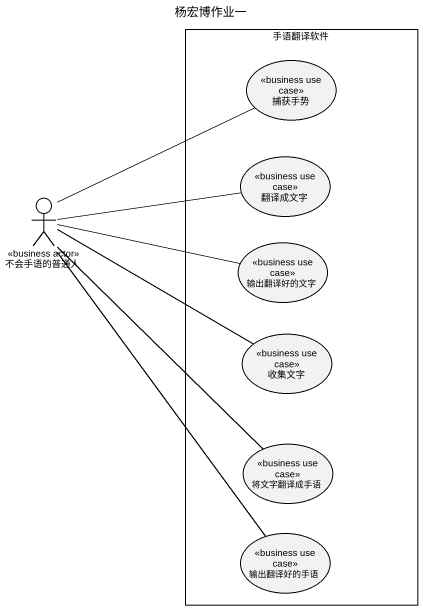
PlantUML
@startuml
title 杨宏博作业一
rectangle 手语翻译软件 {
  usecase 捕获手势 <<business use case>>
  usecase 翻译成文字 <<business use case>>
  usecase 输出翻译好的文字 <<business use case>>
  usecase 收集文字 <<business use case>>
  usecase 将文字翻译成手语 <<business use case>>
  usecase 输出翻译好的手语 <<business use case>>
}
actor 不会手语的普通人 <<business actor>>
不会手语的普通人 -right- 捕获手势
不会手语的普通人 -right- 翻译成文字
不会手语的普通人 -right- 输出翻译好的文字
不会手语的普通人 -right- 收集文字
不会手语的普通人 -- 将文字翻译成手语
不会手语的普通人 -- 输出翻译好的手语
@enduml
